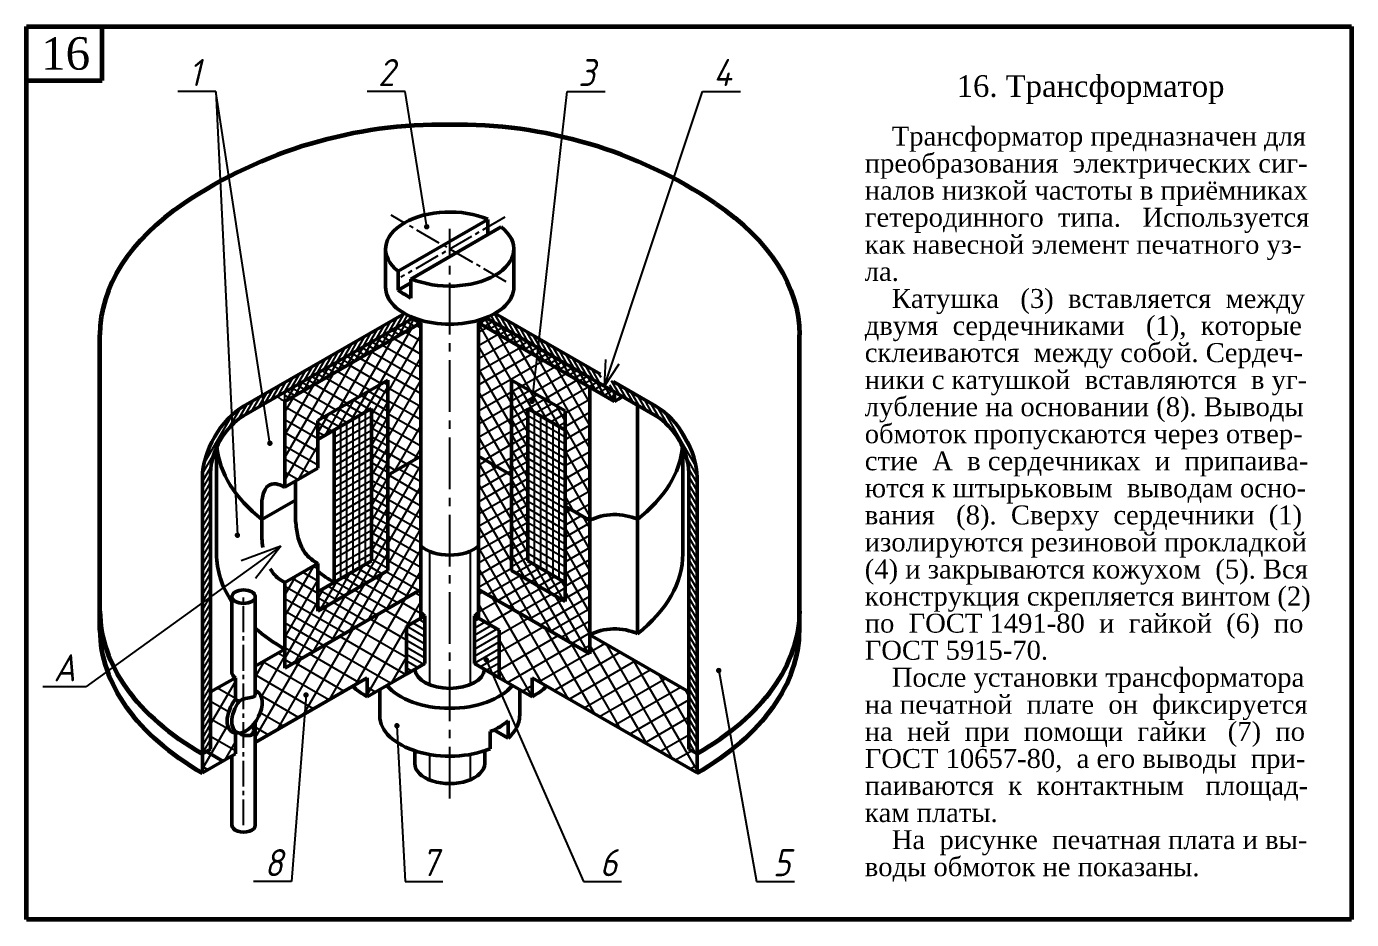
# Model space of a CAD drawing. Header units: millimetres. Extents: x -255 to 513, y 132 to 472.
# Drawn here: x -255 to -10, y 132 to 297 of the extents above; entities that cross this region are included whole.
import ezdxf

# ---------------------------------------------------------------- set-up
doc = ezdxf.new("R2010")
doc.units = ezdxf.units.MM
doc.header["$LTSCALE"] = 0.5
doc.linetypes.add('CENTER2', pattern=[28.575, 19.05, -3.175, 3.175, -3.175])
doc.styles.get("Standard").update_dxf_attribs({"font": 'isocpeui.ttf', "width": 0.9})
doc.styles.add('стиль1', font='TIMES.TTF')

msp = doc.modelspace()

# ---------------------------------------------------------------- hatches: boundary and pattern name
at = {"lineweight": -3}
h = msp.add_hatch(dxfattribs=at)
h.set_pattern_fill('ANSI37', scale=0.66, angle=105, style=0)
h.set_pattern_definition([(150, (-285, 112), (-1.04775, -1.814756), []), (240, (-285, 112), (1.814756, -1.04775), [])])
h.paths.add_polyline_path([(-201.13, 224.2), (-188.18, 231.68), (-188.18, 214.08), (-182.08, 217.6), (-182.08, 242.24), (-207.23, 227.72), (-207.23, 211.88), (-201.13, 215.4)])
h = msp.add_hatch(dxfattribs=at)
h.set_pattern_fill('ANSI37', scale=0.66, angle=345, style=0)
h.set_pattern_definition([(30, (-285, 112), (-1.04775, 1.814756), []), (120, (-285, 112), (-1.814756, -1.04775), [])])
h.paths.add_polyline_path([(-165.32, 231.68), (-155.41, 225.96), (-155.41, 208.36), (-150.84, 205.72), (-150.84, 230.36), (-171.41, 242.24), (-171.41, 217.6), (-165.32, 214.08)])
h = msp.add_hatch(dxfattribs=at)
h.set_pattern_fill('ANSI37', scale=0.44, angle=15, style=0)
h.set_pattern_definition([(60, (-272.0096, 124.3208), (-1.209837, 0.6985), []), (150, (-272.0096, 124.3208), (-0.6985, -1.209837), [])])
h.paths.add_polyline_path([(-188.18, 231.68), (-201.13, 224.2), (-201.13, 220.68), (-191.23, 226.4), (-191.23, 198.24), (-201.13, 192.52), (-201.13, 189), (-188.18, 196.48), (-188.18, 214.08)])
h = msp.add_hatch(dxfattribs=at)
h.set_pattern_fill('ANSI37', scale=0.44, angle=75, style=0)
h.set_pattern_definition([(120, (-272.0096, 124.3208), (-1.209837, -0.6985), []), (210, (-272.0096, 124.3208), (0.6985, -1.209837), [])])
h.paths.add_polyline_path([(-162.27, 226.4), (-155.41, 222.44), (-155.41, 225.96), (-165.32, 231.68), (-165.32, 214.08), (-165.32, 196.48), (-155.41, 190.76), (-155.41, 194.28), (-162.27, 198.24)])
h = msp.add_hatch(dxfattribs=at)
h.set_pattern_fill('ANSI37', scale=0.616, angle=15, style=0)
h.set_pattern_definition([(60, (-285, 112), (-1.693772, 0.9779), []), (150, (-285, 112), (-0.9779, -1.693772), [])])
h.paths.add_polyline_path([(-188.18, 196.48), (-201.13, 189), (-201.13, 197.8), (-207.23, 194.28), (-207.23, 178.44), (-182.08, 192.96), (-182.08, 217.6), (-188.18, 214.08)])
h = msp.add_hatch(dxfattribs=at)
h.set_pattern_fill('ANSI37', scale=0.616, angle=75, style=0)
h.set_pattern_definition([(120, (-285, 112), (-1.693772, -0.9779), []), (210, (-285, 112), (0.9779, -1.693772), [])])
h.paths.add_polyline_path([(-165.32, 214.08), (-171.41, 217.6), (-171.41, 192.96), (-150.84, 181.08), (-150.84, 205.72), (-155.41, 208.36), (-155.41, 194.28), (-155.41, 190.76), (-165.32, 196.48)])
h = msp.add_hatch(dxfattribs=at)
h.set_pattern_fill('ANSI37', scale=0.88, angle=75, style=0)
h.set_pattern_definition([(120, (-272.0096, 124.3208), (-2.419675, -1.397), []), (210, (-272.0096, 124.3208), (1.397, -2.419675), [])])
h.paths.add_polyline_path([(-131.02, 159.08), (-131.02, 162.6), (-132.54, 163.48), (-132.54, 174.04), (-150.84, 184.6), (-150.84, 181.08), (-171.41, 192.96), (-171.41, 187.68), (-167.6, 185.48), (-167.6, 176.68), (-161.5, 173.16), (-161.5, 176.68)])
h = msp.add_hatch(dxfattribs=at)
h.set_pattern_fill('ANSI31', scale=0.352, angle=105, style=0)
h.set_pattern_definition([(150, (-272.0096, 124.3208), (-0.5588, -0.96787), [])])
h.paths.add_polyline_path([(-184.75, 177.34), (-181.32, 179.32), (-181.32, 188.12), (-184.75, 186.14)])
h = msp.add_hatch(dxfattribs=at)
h.set_pattern_fill('ANSI31', scale=0.352, angle=345, style=0)
h.set_pattern_definition([(30, (-272.0096, 124.3208), (-0.5588, 0.96787), [])])
h.paths.add_polyline_path([(-167.6, 185.48), (-172.17, 188.12), (-172.17, 179.32), (-167.6, 176.68)])

# ---------------------------------------------------------------- linework, layer by layer
at = {"color": 7, "lineweight": 60}
for p, q in [((-255, 132), (-255, 297)), ((-255, 297), (-10, 297)), ((-241, 287), (-241, 297)), ((-10, 297), (-10, 132)), ((-255, 287), (-241, 287)), ((-241.41, 185.48), (-241.41, 240.04)), ((-112.08, 185.48), (-112.08, 240.04)), ((-10, 132), (-255, 132))]:
    msp.add_line(p, q, dxfattribs=at)
at = {"color": 7, "lineweight": -3}
for p, q in [((-220, 285), (-227, 285)), ((-210, 220), (-220, 285)), ((-220, 285), (-216, 203)), ((-185, 285), (-192, 285)), ((-181, 260), (-185, 285)), ((-161.53, 227.74), (-155, 285)), ((-155, 285), (-148, 285)), ((-148.14, 230.57), (-130, 285)), ((-130, 285), (-123, 285)), ((-189.13, 239.93), (-187.61, 242.57)), ((-187.92, 240.63), (-186.4, 243.27)), ((-186.71, 241.33), (-185.19, 243.97)), ((-185.5, 242.03), (-184.54, 243.68)), ((-184.58, 240.8), (-183.24, 243.12)), ((-184.29, 242.72), (-183.91, 243.39)), ((-183.8, 243.01), (-182.27, 242.13)), ((-182.98, 241.72), (-182.35, 242.81)), ((-182.08, 242.24), (-182.08, 242.73)), ((-171.41, 242.24), (-171.41, 242.73)), ((-169.7, 243.01), (-171.22, 242.13)), ((-170.51, 241.72), (-171.14, 242.81)), ((-168.91, 240.8), (-170.25, 243.12)), ((-169.47, 242.88), (-169.73, 243.33)), ((-168.26, 242.18), (-169.09, 243.62)), ((-167.05, 241.48), (-168.47, 243.94)), ((-165.84, 240.78), (-167.36, 243.42)), ((-164.63, 240.08), (-166.15, 242.72)), ((-192.76, 237.84), (-191.24, 240.48)), ((-191.55, 238.53), (-190.03, 241.17)), ((-190.34, 239.23), (-188.82, 241.87)), ((-189.37, 238.03), (-187.85, 240.67)), ((-188.41, 240.35), (-186.88, 239.47)), ((-187.78, 238.95), (-186.25, 241.59)), ((-187.48, 240.88), (-185.96, 240)), ((-186.56, 241.41), (-185.04, 240.53)), ((-186.18, 239.88), (-184.65, 242.52)), ((-185.64, 241.95), (-184.12, 241.07)), ((-184.72, 242.48), (-183.19, 241.6)), ((-168.78, 242.48), (-170.3, 241.6)), ((-167.85, 241.95), (-169.38, 241.07)), ((-167.32, 239.88), (-168.84, 242.52)), ((-166.93, 241.41), (-168.46, 240.53)), ((-166.01, 240.88), (-167.53, 240)), ((-165.72, 238.95), (-167.24, 241.59)), ((-165.09, 240.35), (-166.61, 239.47)), ((-164.12, 238.03), (-165.65, 240.67)), ((-163.42, 239.39), (-164.94, 242.03)), ((-162.21, 238.69), (-163.73, 241.33)), ((-161, 237.99), (-162.52, 240.63)), ((-197.6, 235.04), (-196.08, 237.68)), ((-196.39, 235.74), (-194.87, 238.38)), ((-195.18, 236.44), (-193.66, 239.08)), ((-194.16, 235.27), (-192.64, 237.91)), ((-193.97, 237.14), (-192.45, 239.78)), ((-193.02, 237.69), (-191.49, 236.81)), ((-192.57, 236.19), (-191.04, 238.83)), ((-192.09, 238.22), (-190.57, 237.34)), ((-191.17, 238.75), (-189.65, 237.87)), ((-190.97, 237.11), (-189.44, 239.75)), ((-190.25, 239.28), (-188.73, 238.4)), ((-189.33, 239.82), (-187.8, 238.94)), ((-164.17, 239.82), (-165.69, 238.94)), ((-163.24, 239.28), (-164.77, 238.4)), ((-162.52, 237.11), (-164.05, 239.75)), ((-162.32, 238.75), (-163.85, 237.87)), ((-161.4, 238.22), (-162.92, 237.34)), ((-160.93, 236.19), (-162.45, 238.83)), ((-160.48, 237.69), (-162, 236.81)), ((-159.79, 237.29), (-161.31, 239.93)), ((-159.33, 235.27), (-160.85, 237.91)), ((-158.58, 236.59), (-160.1, 239.23)), ((-157.37, 235.89), (-158.89, 238.53)), ((-156.16, 235.2), (-157.68, 237.84)), ((-201.23, 232.95), (-199.71, 235.59)), ((-200.02, 233.64), (-198.5, 236.28)), ((-198.81, 234.34), (-197.29, 236.98)), ((-197.36, 233.42), (-195.83, 236.06)), ((-196.7, 235.56), (-195.18, 234.68)), ((-195.78, 236.09), (-194.26, 235.21)), ((-195.76, 234.34), (-194.24, 236.98)), ((-194.86, 236.62), (-193.34, 235.74)), ((-193.94, 237.16), (-192.41, 236.28)), ((-159.56, 237.16), (-161.08, 236.28)), ((-158.63, 236.62), (-160.16, 235.74)), ((-157.73, 234.34), (-159.26, 236.98)), ((-157.71, 236.09), (-159.24, 235.21)), ((-156.79, 235.56), (-158.31, 234.68)), ((-156.14, 233.42), (-157.66, 236.06)), ((-154.95, 234.5), (-156.47, 237.14)), ((-153.74, 233.8), (-155.27, 236.44)), ((-152.53, 233.1), (-154.06, 235.74)), ((-148.14, 230.57), (-147.88, 235.49)), ((-206.07, 230.15), (-204.54, 232.79)), ((-204.86, 230.85), (-203.33, 233.49)), ((-203.65, 231.55), (-202.12, 234.19)), ((-202.44, 232.25), (-200.91, 234.89)), ((-202.15, 230.66), (-200.62, 233.3)), ((-201.31, 232.9), (-199.79, 232.02)), ((-200.55, 231.58), (-199.03, 234.22)), ((-200.39, 233.43), (-198.87, 232.55)), ((-199.47, 233.96), (-197.95, 233.08)), ((-198.95, 232.5), (-197.43, 235.14)), ((-198.55, 234.49), (-197.02, 233.61)), ((-197.63, 235.03), (-196.1, 234.15)), ((-155.87, 235.03), (-157.39, 234.15)), ((-154.95, 234.49), (-156.47, 233.61)), ((-154.54, 232.5), (-156.06, 235.14)), ((-154.02, 233.96), (-155.55, 233.08)), ((-153.1, 233.43), (-154.63, 232.55)), ((-152.94, 231.58), (-154.47, 234.22)), ((-152.18, 232.9), (-153.7, 232.02)), ((-151.35, 230.66), (-152.87, 233.3)), ((-151.32, 232.4), (-152.85, 235.04)), ((-150.11, 231.7), (-151.64, 234.34)), ((-148.9, 231), (-150.43, 233.64)), ((-148.75, 232.13), (-149.22, 232.95)), ((-148.14, 230.57), (-145.4, 234.66)), ((-209.7, 228.06), (-208.17, 230.7)), ((-208.49, 228.75), (-206.96, 231.39)), ((-207.28, 229.45), (-205.75, 232.09)), ((-206.94, 227.89), (-205.41, 230.53)), ((-205.34, 228.81), (-203.82, 231.45)), ((-205, 230.77), (-203.48, 229.89)), ((-204.08, 231.3), (-202.56, 230.42)), ((-203.75, 229.73), (-202.22, 232.37)), ((-203.16, 231.83), (-201.63, 230.95)), ((-202.24, 232.36), (-200.71, 231.48)), ((-151.26, 232.36), (-152.78, 231.48)), ((-150.34, 231.83), (-151.86, 230.95)), ((-149.75, 229.73), (-151.27, 232.37)), ((-149.41, 231.3), (-150.94, 230.42)), ((-148.49, 230.77), (-150.02, 229.89)), ((-148.15, 228.81), (-149.68, 231.45)), ((-146.55, 227.89), (-148.08, 230.53)), ((-146.48, 229.61), (-147.12, 230.7)), ((-145.27, 228.91), (-146.8, 231.55)), ((-144.06, 228.21), (-145.59, 230.85)), ((-214.54, 225.26), (-213.01, 227.9)), ((-213.33, 225.96), (-211.8, 228.6)), ((-212.12, 226.66), (-210.59, 229.3)), ((-210.91, 227.36), (-209.38, 230)), ((-207.23, 229.23), (-207.01, 229.61)), ((-207.23, 227.72), (-207.23, 229.48)), ((-207.23, 228.86), (-206.24, 228.29)), ((-206.85, 229.7), (-205.32, 228.82)), ((-205.92, 230.24), (-204.4, 229.36)), ((-147.57, 230.24), (-149.09, 229.36)), ((-146.65, 229.7), (-148.17, 228.82)), ((-146.26, 228.86), (-147.25, 228.29)), ((-146.26, 229.23), (-146.48, 229.61)), ((-142.85, 227.51), (-144.38, 230.15)), ((-141.64, 226.81), (-143.17, 229.45)), ((-140.43, 226.11), (-141.96, 228.75)), ((-139.22, 225.42), (-140.75, 228.06)), ((-217.62, 222.71), (-215.46, 226.46)), ((-215.83, 224.43), (-214.22, 227.2)), ((-207.23, 227.8), (-207.17, 227.76)), ((-192.37, 225.74), (-192.37, 197.58)), ((-161.12, 225.74), (-161.12, 197.58)), ((-146.26, 227.8), (-146.33, 227.76)), ((-137.98, 224.65), (-139.54, 227.36)), ((-136.36, 223.25), (-138.32, 226.65)), ((-131.22, 215.74), (-136.92, 225.62)), ((-222.18, 216.21), (-216.93, 225.31)), ((-198.09, 221.12), (-191.23, 225.08)), ((-198.09, 219.8), (-191.23, 223.76)), ((-196.94, 223.1), (-196.94, 194.94)), ((-195.8, 223.76), (-195.8, 195.6)), ((-194.66, 224.42), (-194.66, 196.26)), ((-193.51, 225.08), (-193.51, 196.92)), ((-155.41, 221.12), (-162.27, 225.08)), ((-155.41, 219.8), (-162.27, 223.76)), ((-159.98, 225.08), (-159.98, 196.92)), ((-158.84, 224.42), (-158.84, 196.26)), ((-157.69, 223.76), (-157.69, 195.6)), ((-156.55, 223.1), (-156.55, 194.94)), ((-131.97, 218.44), (-134.96, 223.62)), ((-221.08, 219.52), (-219.25, 222.69)), ((-198.09, 218.48), (-191.23, 222.44)), ((-198.09, 217.16), (-191.23, 221.12)), ((-155.41, 218.48), (-162.27, 222.44)), ((-155.41, 217.16), (-162.27, 221.12)), ((-222.45, 214.35), (-220.28, 218.11)), ((-198.09, 215.84), (-191.23, 219.8)), ((-198.09, 214.52), (-191.23, 218.48)), ((-155.41, 215.84), (-162.27, 219.8)), ((-155.41, 214.52), (-162.27, 218.48)), ((-222.47, 212.91), (-220.87, 215.69)), ((-198.09, 213.2), (-191.23, 217.16)), ((-198.09, 211.88), (-191.23, 215.84)), ((-155.41, 213.2), (-162.27, 217.16)), ((-155.41, 211.88), (-162.27, 215.84)), ((-131.03, 214.02), (-132.99, 217.41)), ((-222.47, 211.52), (-220.95, 214.16)), ((-198.09, 210.56), (-191.23, 214.52)), ((-198.09, 209.24), (-191.23, 213.2)), ((-155.41, 210.56), (-162.27, 214.52)), ((-155.41, 209.24), (-162.27, 213.2)), ((-131.02, 212.61), (-132.58, 215.31)), ((-131.02, 211.21), (-132.54, 213.85)), ((-222.47, 210.12), (-220.95, 212.76)), ((-222.47, 208.72), (-220.95, 211.36)), ((-198.09, 207.92), (-191.23, 211.88)), ((-155.41, 207.92), (-162.27, 211.88)), ((-131.02, 209.81), (-132.54, 212.45)), ((-131.02, 208.42), (-132.54, 211.06)), ((-222.47, 207.33), (-220.95, 209.97)), ((-222.47, 205.93), (-220.95, 208.57)), ((-198.09, 206.6), (-191.23, 210.56)), ((-198.09, 205.28), (-191.23, 209.24)), ((-155.41, 206.6), (-162.27, 210.56)), ((-155.41, 205.28), (-162.27, 209.24)), ((-131.02, 207.02), (-132.54, 209.66)), ((-131.02, 205.62), (-132.54, 208.26)), ((-222.47, 204.53), (-220.95, 207.17)), ((-198.09, 203.96), (-191.23, 207.92)), ((-198.09, 202.64), (-191.23, 206.6)), ((-155.41, 203.96), (-162.27, 207.92)), ((-155.41, 202.64), (-162.27, 206.6)), ((-131.02, 204.22), (-132.54, 206.86)), ((-222.47, 203.14), (-220.95, 205.78)), ((-222.47, 201.74), (-220.95, 204.38)), ((-198.09, 201.32), (-191.23, 205.28)), ((-198.09, 200), (-191.23, 203.96)), ((-155.41, 201.32), (-162.27, 205.28)), ((-155.41, 200), (-162.27, 203.96)), ((-131.02, 202.83), (-132.54, 205.47)), ((-131.02, 201.43), (-132.54, 204.07)), ((-208, 201), (-244, 175)), ((-222.47, 200.34), (-220.95, 202.98)), ((-222.47, 198.94), (-220.95, 201.58)), ((-208, 201), (-215.28, 198.24)), ((-208, 201), (-212.68, 195.03)), ((-198.09, 198.68), (-191.23, 202.64)), ((-198.02, 197.1), (-191.16, 201.06)), ((-155.41, 198.68), (-162.27, 202.64)), ((-155.34, 197.1), (-162.2, 201.06)), ((-131.02, 200.03), (-132.54, 202.67)), ((-131.02, 198.64), (-132.54, 201.28)), ((-222.47, 197.55), (-220.95, 200.19)), ((-222.47, 196.15), (-220.95, 198.79)), ((-198.09, 195.65), (-191.23, 199.61)), ((-180.48, 200.03), (-180.48, 175.39)), ((-172.9, 175.44), (-172.9, 200.08)), ((-155.41, 195.65), (-162.27, 199.61)), ((-131.02, 197.24), (-132.54, 199.88)), ((-131.02, 195.84), (-132.54, 198.48)), ((-222.47, 194.75), (-220.95, 197.39)), ((-131.02, 194.45), (-132.54, 197.09)), ((-222.47, 193.36), (-220.95, 196)), ((-222.47, 191.96), (-220.95, 194.6)), ((-131.02, 193.05), (-132.54, 195.69)), ((-131.02, 191.65), (-132.54, 194.29)), ((-222.47, 190.56), (-220.95, 193.2)), ((-222.47, 189.17), (-220.95, 191.81)), ((-194.08, 175.47), (-184.94, 191.31)), ((-182.08, 191.77), (-183.11, 192.37)), ((-131.02, 190.25), (-132.54, 192.89)), ((-131.02, 188.86), (-132.54, 191.5)), ((-222.47, 187.77), (-220.95, 190.41)), ((-222.47, 186.37), (-220.95, 189.01)), ((-184.13, 186.5), (-188.7, 189.14)), ((-182.08, 188.55), (-185.91, 190.75)), ((-184.67, 186.18), (-182.08, 190.67)), ((-131.02, 187.46), (-132.54, 190.1)), ((-131.02, 186.06), (-132.54, 188.7)), ((-222.47, 184.97), (-220.95, 187.61)), ((-222.47, 183.58), (-220.95, 186.22)), ((-198.92, 172.68), (-189.78, 188.52)), ((-184.75, 183.63), (-191.49, 187.53)), ((-131.02, 184.67), (-132.54, 187.31)), ((-222.47, 182.18), (-220.95, 184.82)), ((-203.76, 169.88), (-194.62, 185.72)), ((-184.89, 177.26), (-197.08, 184.3)), ((-184.75, 180.41), (-194.29, 185.91)), ((-191.99, 173.51), (-184.75, 186.05)), ((-131.02, 183.27), (-132.54, 185.91)), ((-131.02, 181.87), (-132.54, 184.51)), ((-222.47, 180.78), (-220.95, 183.42)), ((-222.47, 179.39), (-220.95, 182.03)), ((-208.6, 167.09), (-199.46, 182.93)), ((-187.68, 175.65), (-199.88, 182.69)), ((-131.02, 180.48), (-132.54, 183.12)), ((-131.02, 179.08), (-132.54, 181.72)), ((-222.47, 177.99), (-220.95, 180.63)), ((-222.47, 176.59), (-220.95, 179.23)), ((-212.7, 165.59), (-204.3, 180.13)), ((-212.7, 176.76), (-210.93, 179.83)), ((-211.57, 173.13), (-207.23, 180.64)), ((-199.11, 172.57), (-211.31, 179.61)), ((-196.32, 174.18), (-205.46, 179.46)), ((-193.52, 175.79), (-202.67, 181.07)), ((-187.45, 175.78), (-184.75, 180.46)), ((-170, 180), (-152, 139)), ((-131.02, 177.68), (-132.54, 180.32)), ((-131.02, 176.28), (-132.54, 178.92)), ((-222.47, 175.2), (-220.95, 177.84)), ((-222.47, 173.8), (-220.95, 176.44)), ((-201.91, 170.95), (-212.7, 177.18)), ((-131.02, 174.89), (-132.54, 177.53)), ((-244, 175), (-252, 175)), ((-222.47, 172.4), (-220.95, 175.04)), ((-220.95, 168.06), (-216.38, 175.98)), ((-220.95, 173.64), (-220.61, 174.24)), ((-216.38, 172.86), (-219.69, 174.77)), ((-190.48, 174.03), (-191.99, 174.91)), ((-131.02, 173.49), (-132.54, 176.13)), ((-131.02, 172.09), (-132.54, 174.73)), ((-222.47, 171), (-220.95, 173.64)), ((-222.47, 169.61), (-220.95, 172.25)), ((-217.63, 170.36), (-220.95, 172.27)), ((-204.7, 169.34), (-211.67, 173.36)), ((-203.31, 173.48), (-206, 139)), ((-131.02, 170.7), (-132.54, 173.34)), ((-131.02, 169.3), (-132.54, 171.94)), ((-222.47, 168.21), (-220.95, 170.85)), ((-222.47, 166.81), (-220.95, 169.45)), ((-207.49, 167.73), (-211.78, 170.2)), ((-131.02, 167.9), (-132.54, 170.54)), ((-131.02, 166.51), (-132.54, 169.15)), ((-222.47, 165.42), (-220.95, 168.06)), ((-222.47, 159.83), (-217.8, 167.92)), ((-222.47, 164.02), (-220.95, 166.66)), ((-217.37, 166.98), (-220.95, 169.04)), ((-210.29, 166.12), (-212.7, 167.51)), ((-186.51, 167.8), (-185, 139)), ((-131.02, 165.11), (-132.54, 167.75)), ((-222.47, 162.62), (-220.95, 165.26)), ((-216.38, 163.18), (-220.95, 165.82)), ((-218.28, 161.5), (-216.38, 164.8)), ((-131.02, 163.71), (-132.54, 166.35)), ((-131.27, 162.74), (-132.54, 164.95)), ((-221.28, 163.29), (-220.95, 163.87)), ((-180.48, 162.49), (-180.48, 157.79)), ((-172.9, 157.84), (-172.9, 162.51)), ((-132.48, 163.44), (-132.54, 163.56)), ((-221.46, 159.66), (-222.47, 160.25)), ((-206, 139), (-213, 139)), ((-185, 139), (-178, 139)), ((-152, 139), (-145, 139))]:
    msp.add_line(p, q, dxfattribs=at)
at = {"color": 7, "linetype": 'CENTER2', "lineweight": -3, "ltscale": 0.5}
for p, q in [((-166.3, 249.85), (-187.58, 262.14)), ((-166.54, 261.77), (-185.79, 250.66)), ((-214.85, 149.4), (-214.85, 191.64))]:
    msp.add_line(p, q, dxfattribs=at)
at = {"color": 7, "lineweight": 50}
for p, q in [((-186.26, 251.8), (-169.67, 261.37)), ((-183.91, 250.34), (-167.23, 259.97)), ((-169.67, 261.37), (-169.67, 258.56)), ((-188.6, 248.84), (-188.6, 255.88)), ((-164.89, 248.84), (-164.89, 255.88)), ((-186.26, 251.8), (-186.26, 248.28)), ((-183.91, 250.34), (-183.91, 246.82)), ((-186.26, 248.28), (-183.91, 249.63)), ((-183.91, 246.82), (-185.13, 247.52)), ((-185.13, 244), (-214.85, 226.84)), ((-214.85, 225.08), (-183.47, 243.2)), ((-138.64, 225.08), (-170.03, 243.2)), ((-168.36, 244), (-148.88, 232.75)), ((-182.08, 242.24), (-207.23, 227.72)), ((-182.08, 242.24), (-182.08, 192.96)), ((-171.41, 242.24), (-171.41, 192.96)), ((-171.41, 242.24), (-146.26, 227.72)), ((-201.13, 224.2), (-188.18, 231.68)), ((-188.18, 231.68), (-188.18, 214.08)), ((-155.41, 225.96), (-165.32, 231.68)), ((-165.32, 231.68), (-165.32, 214.08)), ((-150.84, 181.08), (-150.84, 230.36)), ((-146.54, 231.4), (-138.64, 226.84)), ((-146.26, 227.72), (-146.26, 229.48)), ((-207.23, 227.72), (-207.23, 211.88)), ((-201.13, 220.68), (-191.23, 226.4)), ((-191.23, 226.4), (-191.23, 198.24)), ((-155.41, 222.44), (-162.27, 226.4)), ((-162.27, 226.4), (-162.27, 198.24)), ((-155.41, 190.76), (-155.41, 225.96)), ((-142.05, 184.79), (-142.05, 227.05)), ((-201.13, 215.4), (-201.13, 224.2)), ((-198.09, 222.44), (-198.09, 194.28)), ((-155.41, 222.44), (-155.41, 194.28)), ((-219.86, 199.56), (-219.86, 219.17)), ((-133.64, 199.56), (-133.64, 219.17)), ((-182.08, 217.6), (-188.18, 214.08)), ((-171.41, 217.6), (-165.32, 214.08)), ((-222.47, 213.64), (-222.47, 162.6)), ((-220.95, 163.48), (-220.95, 214.52)), ((-201.13, 215.4), (-207.23, 211.88)), ((-188.18, 214.08), (-188.18, 196.48)), ((-165.32, 214.08), (-165.32, 196.48)), ((-132.54, 163.48), (-132.54, 214.52)), ((-131.02, 213.64), (-131.02, 162.6)), ((-205.27, 205.97), (-205.27, 213.01)), ((-205.27, 209.49), (-211.46, 205.92)), ((-211.46, 202.4), (-211.46, 209.44)), ((-155.41, 208.36), (-150.84, 205.72)), ((-201.13, 197.8), (-207.23, 194.28)), ((-191.23, 198.24), (-201.13, 192.52)), ((-201.13, 189), (-201.13, 197.8)), ((-188.18, 196.48), (-201.13, 189)), ((-165.32, 196.48), (-155.41, 190.76)), ((-162.27, 198.24), (-155.41, 194.28)), ((-207.23, 194.28), (-207.23, 178.44)), ((-217.01, 177.56), (-217.01, 191.64)), ((-212.7, 173.41), (-212.7, 191.64)), ((-182.08, 192.96), (-207.23, 178.44)), ((-182.08, 187.68), (-182.08, 192.96)), ((-171.41, 192.96), (-150.84, 181.08)), ((-171.41, 187.68), (-171.41, 192.96)), ((-184.75, 186.14), (-181.32, 188.12)), ((-181.32, 179.32), (-181.32, 188.12)), ((-172.17, 179.32), (-172.17, 188.12)), ((-167.6, 185.48), (-172.17, 188.12)), ((-184.75, 177.34), (-184.75, 186.14)), ((-167.6, 176.68), (-167.6, 185.48)), ((-132.54, 174.04), (-150.84, 184.6)), ((-212.7, 178.81), (-207.23, 181.96)), ((-184.75, 177.34), (-181.32, 179.32)), ((-167.6, 176.68), (-172.17, 179.32)), ((-220.95, 174.04), (-216.38, 176.68)), ((-216.38, 176.68), (-216.38, 172.69)), ((-212.7, 164.73), (-191.99, 176.68)), ((-191.99, 173.16), (-184.75, 177.34)), ((-191.99, 176.68), (-191.99, 173.16)), ((-161.5, 173.16), (-167.6, 176.68)), ((-131.02, 159.08), (-161.5, 176.68)), ((-161.5, 176.68), (-161.5, 173.16)), ((-189.68, 174.49), (-189.68, 169.64)), ((-163.81, 174.49), (-163.81, 169.64)), ((-212.7, 149.4), (-212.7, 168.49)), ((-169.25, 163.56), (-169.25, 166.73)), ((-168.56, 167.03), (-165.96, 165.52)), ((-165.96, 165.52), (-165.96, 168.69)), ((-215.55, 166.42), (-216.43, 166.51)), ((-216.38, 166.51), (-216.38, 162.6)), ((-222.47, 162.6), (-220.95, 163.48)), ((-222.47, 162.6), (-222.47, 159.08)), ((-222.47, 159.08), (-216.38, 162.6)), ((-218.67, 161.28), (-221.72, 163.04)), ((-217.01, 149.39), (-217.01, 162.24)), ((-183.21, 163.17), (-183.21, 160.84)), ((-170.28, 163.17), (-170.28, 160.84)), ((-131.02, 162.6), (-132.54, 163.48)), ((-131.02, 162.6), (-131.02, 159.08))]:
    msp.add_line(p, q, dxfattribs=at)
at = {"color": 7, "linetype": 'CENTER2', "lineweight": -3}
msp.add_line((-176.75, 154.37), (-176.75, 259.6), dxfattribs=at)
at = {"color": 7}
for p, q in [((-198.09, 222.44), (-195.8, 223.76)), ((-207.23, 180.48), (-208.51, 181.22)), ((-127, 178), (-120, 139)), ((-216.38, 176.08), (-216.89, 176.38)), ((-120, 139), (-113, 139))]:
    msp.add_line(p, q, dxfattribs=at)
at = {"color": 7, "const_width": 0.5}
for points in [[(-181.25, 260, 1), (-180.75, 260, 1)], [(-210.25, 220, 1), (-209.75, 220, 1)], [(-216.25, 203, 1), (-215.75, 203, 1)], [(-170.25, 180, 1), (-169.75, 180, 1)], [(-127.25, 178, 1), (-126.75, 178, 1)], [(-203.56, 173.48, 1), (-203.06, 173.48, 1)], [(-186.76, 167.8, 1), (-186.26, 167.8, 1)]]:
    msp.add_lwpolyline(points, format="xyb", close=True, dxfattribs=at)
at = {"color": 7, "lineweight": -3, "const_width": 0.5}
msp.add_lwpolyline([(-161.78, 227.74, 1), (-161.28, 227.74, 1)], format="xyb", close=True, dxfattribs=at)
at = {"color": 7, "lineweight": 60}
for centre, start, end in [((-178.14, 193.22), 89.0711, 123.91), ((-175.36, 193.22), 56.09, 90.9289)]:
    msp.add_arc(centre, 85.64, start, end, dxfattribs=at)
for centre, start_param, end_param in [((-176.75, 240.04), 5.57615, 6.283185), ((-176.75, 189), 6.283185, 7.068583), ((-176.75, 185.48), 0, 0.785398), ((-176.75, 185.48), 2.356194, 3.141593)]:
    msp.add_ellipse(centre, major_axis=(-64.67, 0), ratio=0.57735, start_param=start_param, end_param=end_param, dxfattribs=at)
at = {"color": 7, "lineweight": 50}
for centre, major_axis, ratio, start_param, end_param in [((-176.75, 255.88), (-11.86, 0), 0.57735, 4.072963, 6.922611), ((-176.75, 255.88), (-11.86, 0), 0.57735, 7.214556, 10.064204), ((-176.75, 248.84), (-11.86, 0), 0.57735, 0, 3.141593), ((-176.75, 252.36), (-11.86, 0), 0.57735, 0.639426, 0.785398), ((-176.75, 245.32), (-43.11, 0), 0.57735, 2.356194, 2.406215), ((-214.85, 218.04), (-5.39, -9.33), 0.57735, 3.926991, 5.497787), ((-214.85, 218.04), (-4.31, -7.47), 0.57735, 3.926991, 5.497787), ((-176.75, 220.68), (-43.11, 0), 0.57735, 0.054981, 0.63483), ((-176.75, 220.68), (-43.11, 0), 0.57735, 2.506335, 3.086611), ((-146.26, 203.08), (-6.47, 0), 0.57735, 4.002061, 5.497787), ((-176.75, 203.08), (-6.47, 0), 0.57735, 6.883854, 8.824109), ((-176.75, 199.56), (-43.11, 0), 0.57735, 0, 0.365673), ((-176.75, 199.56), (-43.11, 0), 0.57735, 2.506335, 3.141593), ((-176.75, 206.6), (-30.18, 0), 0.57735, 0.62984, 0.785398), ((-176.75, 190.76), (-6.47, 0), 0.57735, 6.883854, 7.068583), ((-176.75, 190.76), (-6.47, 0), 0.57735, 8.63938, 8.824109), ((-176.75, 199.56), (-43.11, 0), 0.57735, 0.58469, 0.785398), ((-146.26, 181.96), (-6.47, 0), 0.57735, 4.002061, 5.497787), ((-214.85, 177.56), (-2.16, 0), 0.57735, 6.279856, 7.068583), ((-176.75, 178.44), (-6.47, 0), 0.57735, 0.055671, 3.085922), ((-214.46, 170.34), (-2.15, -3.73), 0.57735, 6.687808, 9.594318), ((-176.75, 181.96), (-21.56, 0), 0.57735, 6.867226, 7.068583), ((-176.75, 178.44), (-12.85, 0), 0.57735, 0.443358, 2.698235), ((-176.75, 181.96), (-21.56, 0), 0.57735, 2.356194, 2.557552), ((-214.85, 170.52), (2.16, 3.83), 0.563318, 1.308511, 3.404729), ((-214, 170.34), (2.15, 3.73), 0.57735, 1.35535, 3.393359), ((-214.81, 173.5), (2.13, 0), 0.588323, 3.873741, 4.309258), ((-176.75, 169.64), (-12.93, 0), 0.57735, 6.283185, 8.472676), ((-176.75, 169.64), (-12.93, 0), 0.57735, 2.557552, 3.141593), ((-176.69, 172.78), (-12.85, 0), 0.57735, 2.188519, 2.55899), ((-176.75, 160.84), (-6.47, 0), 0.57735, 0, 3.141593), ((-214.85, 149.4), (-2.16, 0), 0.57735, 6.277418, 9.424778)]:
    msp.add_ellipse(centre, major_axis=major_axis, ratio=ratio, start_param=start_param, end_param=end_param, dxfattribs=at)
at = {"color": 7, "lineweight": 60, "extrusion": (0, 0, -1)}
for centre, start_param, end_param in [((-176.75, 240.04), 5.57615, 6.283185), ((-176.75, 189), 6.283185, 7.068583)]:
    msp.add_ellipse(centre, major_axis=(64.67, 0), ratio=0.57735, start_param=start_param, end_param=end_param, dxfattribs=at)
at = {"color": 7, "lineweight": -3}
msp.add_ellipse((-176.75, 245.32), major_axis=(-43.11, 0), ratio=0.57735, start_param=0.735377, end_param=0.785398, dxfattribs=at)
at = {"color": 7, "lineweight": 50, "extrusion": (0, 0, -1)}
for major_axis in [(5.39, -9.33), (4.31, -7.47)]:
    msp.add_ellipse((-138.64, 218.04), major_axis=major_axis, ratio=0.57735, start_param=3.926991, end_param=5.497787, dxfattribs=at)
at = {"color": 7, "lineweight": 50}
msp.add_ellipse((-214.85, 191.64), major_axis=(-2.16, 0), ratio=0.57735, dxfattribs=at)
for points in [[(-211.46, 209.44), (-211.02, 211.18), (-209.99, 212.33), (-208.46, 212.4), (-207.23, 211.88)], [(-205.27, 205.97), (-204.9, 203.16), (-203.98, 200.53), (-202.31, 198.55), (-201.13, 197.8)], [(-215.59, 166.42), (-214.85, 166.04), (-214.07, 165.98), (-213.33, 166.16), (-213.01, 166.92), (-212.91, 167.52), (-212.7, 168.49)]]:
    msp.add_spline(points, degree=3, dxfattribs=at)
msp.add_open_spline([(-211.46, 202.4), (-211.42, 201.84), (-211.38, 201.29), (-211.31, 200.74)], degree=3, dxfattribs=at)
for points, knots in [([(-209.93, 196.77), (-209.51, 196.11), (-208.72, 195.13), (-207.64, 194.51), (-207.23, 194.28)], [5.885339, 5.885339, 5.885339, 5.885339, 8.198123, 9.590928, 9.590928, 9.590928, 9.590928]), ([(-215.65, 172.35), (-215.65, 172.35), (-214.66, 173.09), (-212.95, 172.93), (-212.7, 173.41)], [0, 0, 0, 0, 1.303527, 3.384838, 3.384838, 3.384838, 3.384838])]:
    msp.add_open_spline(points, degree=3, knots=knots, dxfattribs=at)

# ---------------------------------------------------------------- texts
at = {"color": 7, "lineweight": 60, "style": 'стиль1'}
msp.add_text('16', height=6, dxfattribs=at).set_placement((-252.3, 289.03))
at = {"color": 7, "lineweight": -3, "width": 0.9}
for s, p in [('1', (-225, 286)), ('2', (-190, 286)), ('3', (-153, 286)), ('4', (-128, 286)), ('А', (-250, 176)), ('8', (-211, 140)), ('7', (-182, 140)), ('6', (-149, 140))]:
    msp.add_text(s, height=5, dxfattribs=at).set_placement(p)
at = {"color": 7, "style": 'стиль1'}
for s, height, p in [('16. Трансформатор', 4, (-83, 284)), ('Трансформатор предназначен для', 3.5, (-95, 275)), ('преобразования  электрических сиг-', 3.5, (-100, 270)), ('налов низкой частоты в приёмниках', 3.5, (-100, 265)), ('гетеродинного  типа.   Используется', 3.5, (-100, 260)), ('как навесной элемент печатного уз-', 3.5, (-100, 255)), ('ла.', 3.5, (-100, 250)), ('Катушка   (3)  вставляется  между', 3.5, (-95, 245)), ('двумя  сердечниками   (1),  которые', 3.5, (-100, 240)), ('склеиваются  между собой. Сердеч-', 3.5, (-100, 235)), ('ники с катушкой  вставляются  в уг-', 3.5, (-100, 230)), ('лубление на основании (8). Выводы ', 3.5, (-100, 225)), ('обмоток пропускаются через отвер-', 3.5, (-100, 220)), ('стие  А  в сердечниках  и  припаива- ', 3.5, (-100, 215)), ('ются к штырьковым  выводам осно-', 3.5, (-100, 210)), ('вания   (8).  Сверху  сердечники  (1) ', 3.5, (-100, 205)), ('изолируются резиновой прокладкой ', 3.5, (-100, 200)), ('(4) и закрываются кожухом  (5). Вся', 3.5, (-100, 195)), ('конструкция скрепляется винтом (2)', 3.5, (-100, 190)), ('по  ГОСТ 1491-80  и  гайкой  (6)  по', 3.5, (-100, 185)), ('ГОСТ 5915-70. ', 3.5, (-100, 180)), ('После установки трансформатора', 3.5, (-95, 175)), ('на печатной  плате  он  фиксируется', 3.5, (-100, 170)), ('на  ней  при  помощи  гайки   (7)  по', 3.5, (-100, 165)), ('ГОСТ 10657-80,  а его выводы  при-', 3.5, (-100, 160)), ('паиваются  к  контактным   площад-', 3.5, (-100, 155)), ('кам платы.', 3.5, (-100, 150)), ('На  рисунке  печатная плата и вы-', 3.5, (-95, 145)), ('воды обмоток не показаны.', 3.5, (-100, 140))]:
    msp.add_text(s, height=height, dxfattribs=at).set_placement(p)
at = {"color": 7, "width": 0.9}
msp.add_text('5', height=5, dxfattribs=at).set_placement((-117, 140))

doc.saveas('drawing.dxf')
